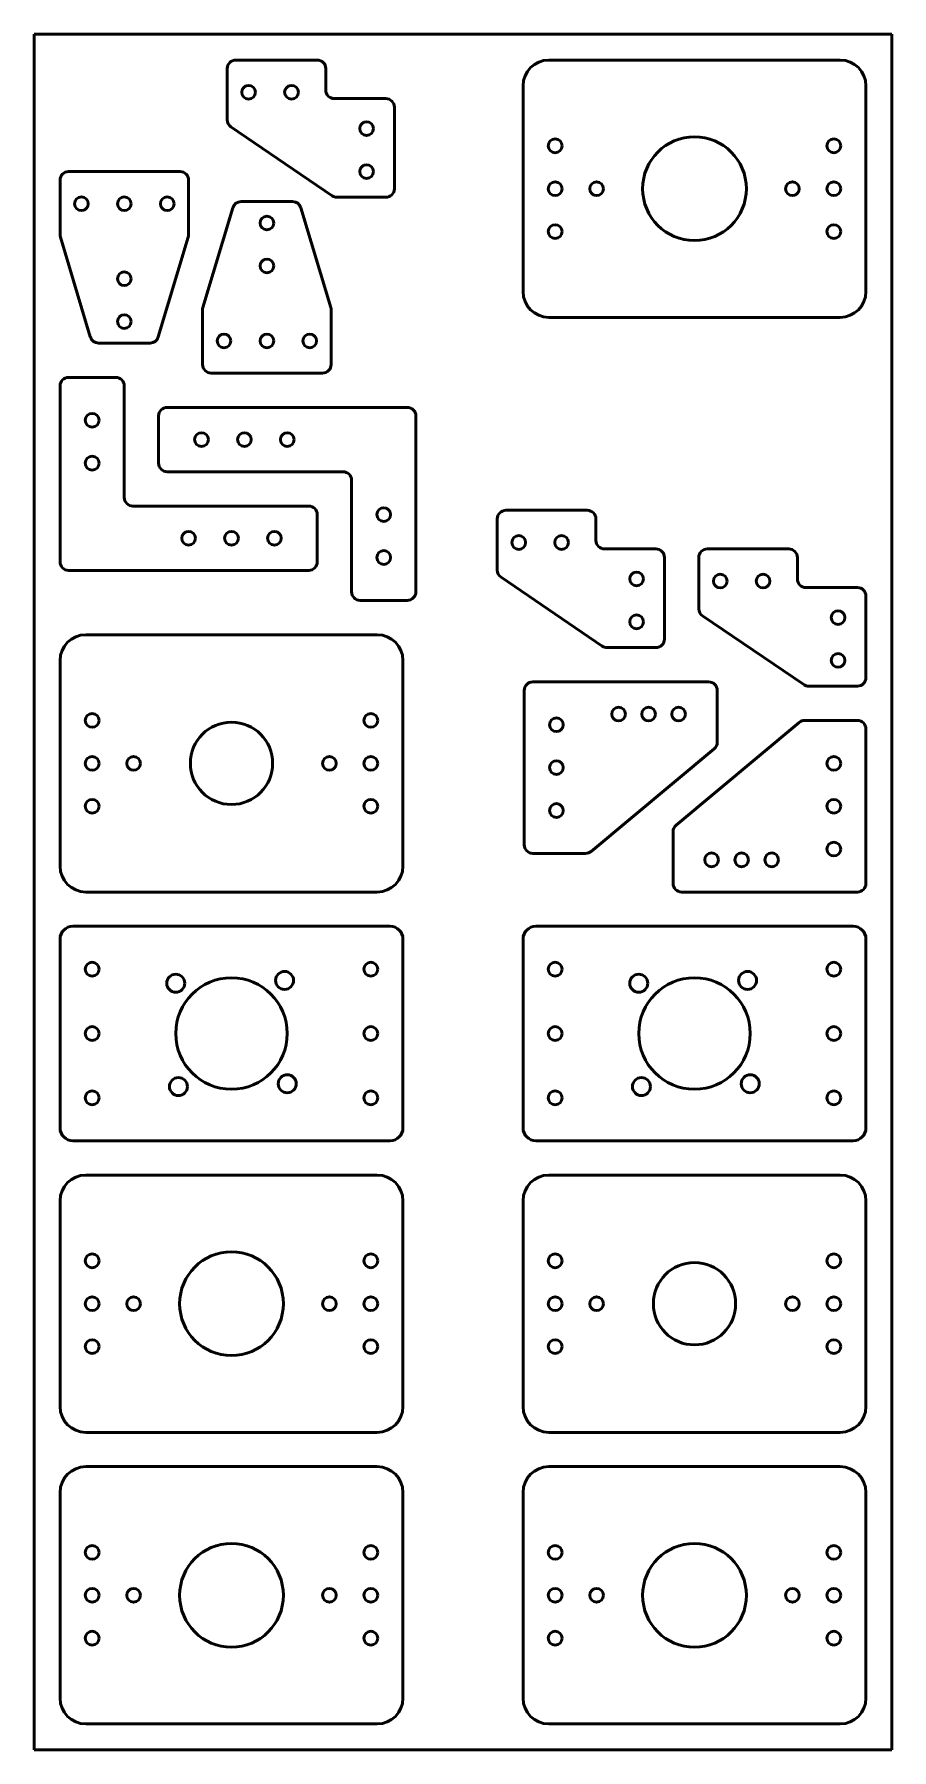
# Model space of a CAD drawing. Header units: millimetres. Extents: x 197 to 397, y 10 to 410.
import ezdxf

# ---------------------------------------------------------------- set-up
doc = ezdxf.new("R2010")
doc.units = ezdxf.units.MM
doc.layers.add('Visible (ISO)', color=7, linetype='Continuous', lineweight=50)

msp = doc.modelspace()

# ---------------------------------------------------------------- linework, layer by layer
at = {"layer": 'Visible (ISO)'}
for p, q in [((197, 410), (197, 10)), ((397, 410), (197, 410)), ((397, 10), (397, 410)), ((242, 402), (242, 390.06)), ((263, 404), (244, 404)), ((265, 397), (265, 402)), ((317, 404), (385, 404)), ((311, 350), (311, 398)), ((391, 398), (391, 350)), ((279, 395), (267, 395)), ((281, 374), (281, 393)), ((242.88, 388.4), (266.49, 372.35)), ((231, 378), (205, 378)), ((203, 376), (203, 363.29)), ((233, 363.29), (233, 376)), ((243.32, 369.57), (236.34, 346.28)), ((257.26, 371), (245.24, 371)), ((266.17, 346.28), (259.18, 369.57)), ((267.62, 372), (279, 372)), ((203.08, 362.72), (210.07, 339.43)), ((225.93, 339.43), (232.92, 362.72)), ((236.25, 345.71), (236.25, 333)), ((266.25, 333), (266.25, 345.71)), ((385, 344), (317, 344)), ((211.99, 338), (224.01, 338)), ((205, 330), (216, 330)), ((238.25, 331), (264.25, 331)), ((203, 287), (203, 328)), ((218, 302), (218, 328)), ((226, 321), (226, 310)), ((228, 323), (284, 323)), ((286, 321), (286, 280)), ((228, 308), (269, 308)), ((271, 306), (271, 280)), ((261, 300), (220, 300)), ((263, 287), (263, 298)), ((305, 297), (305, 285.06)), ((326, 299), (307, 299)), ((328, 292), (328, 297)), ((342, 290), (330, 290)), ((344, 269), (344, 288)), ((373, 290), (354, 290)), ((261, 285), (205, 285)), ((352, 288), (352, 276.06)), ((375, 283), (375, 288)), ((305.88, 283.4), (329.49, 267.35)), ((389, 281), (377, 281)), ((284, 278), (273, 278)), ((391, 260), (391, 279)), ((352.88, 274.4), (376.49, 258.35)), ((209, 270), (277, 270)), ((330.62, 267), (342, 267)), ((203, 216), (203, 264)), ((283, 264), (283, 216)), ((311.3, 257), (311.3, 221)), ((354.3, 259), (313.3, 259)), ((356.3, 244.94), (356.3, 257)), ((377.62, 258), (389, 258)), ((375.44, 249.54), (346.72, 225.6)), ((389, 250), (376.72, 250)), ((391, 212), (391, 248)), ((326.86, 219.46), (355.58, 243.4)), ((346, 224.06), (346, 212)), ((313.3, 219), (325.58, 219)), ((277, 210), (209, 210)), ((348, 210), (389, 210)), ((206, 202), (280, 202)), ((314, 202), (388, 202)), ((203, 155), (203, 199)), ((283, 199), (283, 155)), ((311, 155), (311, 199)), ((391, 199), (391, 155)), ((280, 152), (206, 152)), ((388, 152), (314, 152)), ((209, 144), (277, 144)), ((317, 144), (385, 144)), ((203, 90), (203, 138)), ((283, 138), (283, 90)), ((311, 90), (311, 138)), ((391, 138), (391, 90)), ((277, 84), (209, 84)), ((385, 84), (317, 84)), ((209, 76), (277, 76)), ((317, 76), (385, 76)), ((203, 22), (203, 70)), ((283, 70), (283, 22)), ((311, 22), (311, 70)), ((391, 70), (391, 22)), ((277, 16), (209, 16)), ((385, 16), (317, 16)), ((197, 10), (397, 10))]:
    msp.add_line(p, q, dxfattribs=at)
for centre, radius in [((247, 396.5), 1.6), ((257, 396.5), 1.6), ((274.5, 388), 1.6), ((318.5, 384), 1.6), ((351, 374), 12.1), ((383.5, 384), 1.6), ((274.5, 378), 1.6), ((208, 370.5), 1.6), ((218, 370.5), 1.6), ((228, 370.5), 1.6), ((318.5, 374), 1.6), ((328.15, 374), 1.6), ((373.85, 374), 1.6), ((383.5, 374), 1.6), ((251.25, 366), 1.6), ((318.5, 364), 1.6), ((383.5, 364), 1.6), ((251.25, 356), 1.6), ((218, 353), 1.6), ((218, 343), 1.6), ((241.25, 338.5), 1.6), ((251.25, 338.5), 1.6), ((261.25, 338.5), 1.6), ((210.5, 320), 1.6), ((236, 315.5), 1.6), ((246, 315.5), 1.6), ((256, 315.5), 1.6), ((210.5, 310), 1.6), ((278.5, 298), 1.6), ((233, 292.5), 1.6), ((243, 292.5), 1.6), ((253, 292.5), 1.6), ((310, 291.5), 1.6), ((320, 291.5), 1.6), ((278.5, 288), 1.6), ((337.5, 283), 1.6), ((357, 282.5), 1.6), ((367, 282.5), 1.6), ((337.5, 273), 1.6), ((384.5, 274), 1.6), ((384.5, 264), 1.6), ((333.3, 251.5), 1.6), ((340.3, 251.5), 1.6), ((347.3, 251.5), 1.6), ((210.5, 250), 1.6), ((243, 240), 9.6), ((275.5, 250), 1.6), ((318.8, 249), 1.6), ((210.5, 240), 1.6), ((220.15, 240), 1.6), ((265.85, 240), 1.6), ((275.5, 240), 1.6), ((318.8, 239), 1.6), ((383.5, 240), 1.6), ((210.5, 230), 1.6), ((275.5, 230), 1.6), ((318.8, 229), 1.6), ((383.5, 230), 1.6), ((383.5, 220), 1.6), ((355, 217.5), 1.6), ((362, 217.5), 1.6), ((369, 217.5), 1.6), ((210.5, 192), 1.6), ((275.5, 192), 1.6), ((318.5, 192), 1.6), ((383.5, 192), 1.6), ((230, 188.72), 2.1), ((243, 177), 13), ((255.37, 189.37), 2.1), ((338, 188.72), 2.1), ((351, 177), 13), ((363.37, 189.37), 2.1), ((210.5, 177), 1.6), ((275.5, 177), 1.6), ((318.5, 177), 1.6), ((383.5, 177), 1.6), ((230.63, 164.63), 2.1), ((256, 165.28), 2.1), ((338.63, 164.63), 2.1), ((364, 165.28), 2.1), ((210.5, 162), 1.6), ((275.5, 162), 1.6), ((318.5, 162), 1.6), ((383.5, 162), 1.6), ((210.5, 124), 1.6), ((243, 114), 12.1), ((275.5, 124), 1.6), ((318.5, 124), 1.6), ((383.5, 124), 1.6), ((351, 114), 9.6), ((210.5, 114), 1.6), ((220.15, 114), 1.6), ((265.85, 114), 1.6), ((275.5, 114), 1.6), ((318.5, 114), 1.6), ((328.15, 114), 1.6), ((373.85, 114), 1.6), ((383.5, 114), 1.6), ((210.5, 104), 1.6), ((275.5, 104), 1.6), ((318.5, 104), 1.6), ((383.5, 104), 1.6), ((210.5, 56), 1.6), ((243, 46), 12.1), ((275.5, 56), 1.6), ((318.5, 56), 1.6), ((351, 46), 12.1), ((383.5, 56), 1.6), ((210.5, 46), 1.6), ((220.15, 46), 1.6), ((265.85, 46), 1.6), ((275.5, 46), 1.6), ((318.5, 46), 1.6), ((328.15, 46), 1.6), ((373.85, 46), 1.6), ((383.5, 46), 1.6), ((210.5, 36), 1.6), ((275.5, 36), 1.6), ((318.5, 36), 1.6), ((383.5, 36), 1.6)]:
    msp.add_circle(centre, radius, dxfattribs=at)
for centre, radius, start, end in [((244, 402), 2, 90, 180), ((263, 402), 2, 0, 90), ((317, 398), 6, 90, 180), ((385, 398), 6, 0, 90), ((267, 397), 2, 180, 270), ((279, 393), 2, 0, 90), ((244, 390.06), 2, 180, 235.7843), ((205, 376), 2, 90, 180), ((231, 376), 2, 0, 90), ((267.62, 374), 2, 235.7843, 270), ((279, 374), 2, 270, 0), ((245.24, 369), 2, 90, 163.3008), ((257.26, 369), 2, 16.6992, 90), ((205, 363.29), 2, 180, 196.6992), ((231, 363.29), 2, 343.3008, 0), ((317, 350), 6, 180, 270), ((385, 350), 6, 270, 0), ((238.25, 345.71), 2, 163.3008, 180), ((264.25, 345.71), 2, 0, 16.6992), ((211.99, 340), 2, 196.6992, 270), ((224.01, 340), 2, 270, 343.3008), ((238.25, 333), 2, 180, 270), ((264.25, 333), 2, 270, 0), ((205, 328), 2, 90, 180), ((216, 328), 2, 0, 90), ((228, 321), 2, 90, 180), ((284, 321), 2, 0, 90), ((228, 310), 2, 180, 270), ((269, 306), 2, 0, 90), ((220, 302), 2, 180, 270), ((261, 298), 2, 0, 90), ((307, 297), 2, 90, 180), ((326, 297), 2, 0, 90), ((330, 292), 2, 180, 270), ((342, 288), 2, 0, 90), ((354, 288), 2, 90, 180), ((373, 288), 2, 0, 90), ((205, 287), 2, 180, 270), ((261, 287), 2, 270, 0), ((307, 285.06), 2, 180, 235.7843), ((377, 283), 2, 180, 270), ((389, 279), 2, 0, 90), ((273, 280), 2, 180, 270), ((284, 280), 2, 270, 0), ((354, 276.06), 2, 180, 235.7843), ((209, 264), 6, 90, 180), ((277, 264), 6, 0, 90), ((342, 269), 2, 270, 0), ((330.62, 269), 2, 235.7843, 270), ((313.3, 257), 2, 90, 180), ((354.3, 257), 2, 0, 90), ((377.62, 260), 2, 235.7843, 270), ((389, 260), 2, 270, 0), ((376.72, 248), 2, 90, 129.8056), ((389, 248), 2, 0, 90), ((354.3, 244.94), 2, 309.8056, 0), ((348, 224.06), 2, 129.8056, 180), ((313.3, 221), 2, 180, 270), ((325.58, 221), 2, 270, 309.8056), ((209, 216), 6, 180, 270), ((277, 216), 6, 270, 0), ((348, 212), 2, 180, 270), ((389, 212), 2, 270, 0), ((206, 199), 3, 90, 180), ((280, 199), 3, 0, 90), ((314, 199), 3, 90, 180), ((388, 199), 3, 0, 90), ((206, 155), 3, 180, 270), ((280, 155), 3, 270, 0), ((314, 155), 3, 180, 270), ((388, 155), 3, 270, 0), ((209, 138), 6, 90, 180), ((277, 138), 6, 0, 90), ((317, 138), 6, 90, 180), ((385, 138), 6, 0, 90), ((209, 90), 6, 180, 270), ((277, 90), 6, 270, 0), ((317, 90), 6, 180, 270), ((385, 90), 6, 270, 0), ((209, 70), 6, 90, 180), ((277, 70), 6, 0, 90), ((317, 70), 6, 90, 180), ((385, 70), 6, 0, 90), ((209, 22), 6, 180, 270), ((277, 22), 6, 270, 0), ((317, 22), 6, 180, 270), ((385, 22), 6, 270, 0)]:
    msp.add_arc(centre, radius, start, end, dxfattribs=at)

doc.saveas('drawing.dxf')
